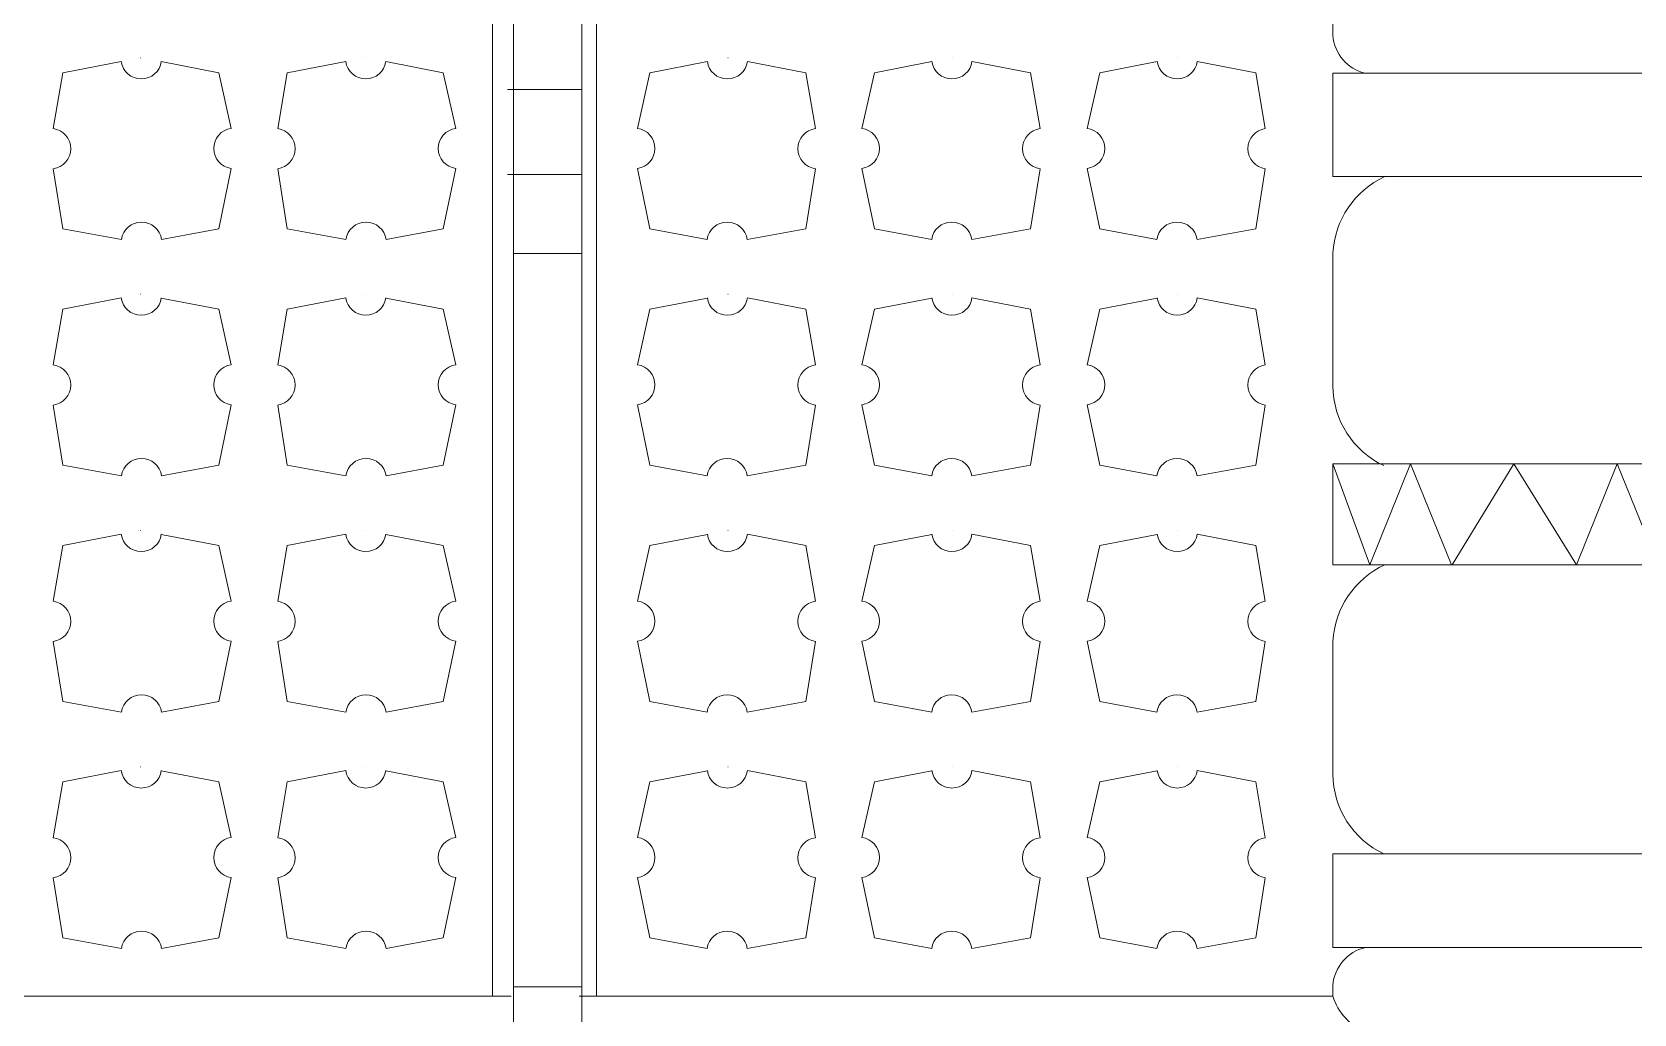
# Model space of a CAD drawing. Header units: millimetres. Extents: x 2399 to 111977, y 1313 to 59551.
# Drawn here: x 72755 to 74274, y 44681 to 45612 of the extents above; entities that cross this region are included whole.
import ezdxf

# ---------------------------------------------------------------- set-up
doc = ezdxf.new("R2010")
doc.units = ezdxf.units.MM
doc.layers.add('main line', color=7, linetype='Continuous', lineweight=13)

msp = doc.modelspace()

# ---------------------------------------------------------------- linework, layer by layer
at = {"layer": 'main line', "color": 7, "linetype": 'Continuous', "lineweight": 13}
for p, q in [((73988.1833, 45608.6844), (73988.1833, 46308.781)), ((73191.68, 46120.5498), (73191.68, 44698.128)), ((73290.1537, 46121.9762), (73290.1537, 44698.128)), ((73211.514, 45703.6819), (73211.514, 44321.258)), ((73276.2119, 44321.258), (73276.2119, 45703.6819)), ((72784.1388, 45573.3578), (72775.0972, 45520.3454)), ((72784.1388, 45573.3578), (72839.6142, 45584.0258)), ((72857.9994, 45587.5613), (72858.0783, 45587.5461)), ((72877.5738, 45583.8051), (72932.0177, 45573.3578)), ((72932.0177, 45573.3578), (72943.9028, 45520.5653)), ((72996.9859, 45573.3578), (72987.9442, 45520.3454)), ((72996.9859, 45573.3578), (73052.4612, 45584.0258)), ((73070.8464, 45587.5613), (73070.9253, 45587.5461)), ((73090.4209, 45583.8051), (73144.8648, 45573.3578)), ((73144.8648, 45573.3578), (73156.7498, 45520.5653)), ((73340.8665, 45573.3578), (73328.9814, 45520.5653)), ((73395.3104, 45583.8051), (73340.8665, 45573.3578)), ((73414.8848, 45587.5613), (73414.8059, 45587.5461)), ((73488.7454, 45573.3578), (73433.27, 45584.0258)), ((73488.7454, 45573.3578), (73497.787, 45520.3454)), ((73553.7135, 45573.3578), (73541.8285, 45520.5653)), ((73608.1574, 45583.8051), (73553.7135, 45573.3578)), ((73627.7319, 45587.5613), (73627.653, 45587.5461)), ((73701.5924, 45573.3578), (73646.1171, 45584.0258)), ((73701.5924, 45573.3578), (73710.6341, 45520.3454)), ((73767.2763, 45573.3578), (73755.3913, 45520.5653)), ((73821.7202, 45583.8051), (73767.2763, 45573.3578)), ((73841.2947, 45587.5613), (73841.2158, 45587.5461)), ((73915.1552, 45573.3578), (73859.6799, 45584.0258)), ((73915.1552, 45573.3578), (73924.1969, 45520.3454)), ((73988.1833, 45474.8649), (73988.1833, 45572.78)), ((73988.1833, 45572.78), (74331.6163, 45572.78)), ((73988.1833, 45474.8649), (73988.1833, 45572.78)), ((73205.8391, 45557.2663), (73276.2119, 45557.2663)), ((72775.0972, 45482.3547), (72784.1388, 45425.4789)), ((72943.9028, 45482.5746), (72932.0177, 45425.4789)), ((72987.9442, 45482.3547), (72996.9859, 45425.4789)), ((73156.7498, 45482.5746), (73144.8648, 45425.4789)), ((73328.9814, 45482.5746), (73340.8665, 45425.4789)), ((73497.787, 45482.3547), (73488.7454, 45425.4789)), ((73541.8285, 45482.5746), (73553.7135, 45425.4789)), ((73710.6341, 45482.3547), (73701.5924, 45425.4789)), ((73755.3913, 45482.5746), (73767.2763, 45425.4789)), ((73924.1969, 45482.3547), (73915.1552, 45425.4789)), ((73205.8391, 45476.8501), (73276.2119, 45476.8501)), ((73988.1833, 45474.8649), (74331.6163, 45474.8649)), ((72784.1388, 45425.4789), (72839.8349, 45415.3103)), ((72877.8158, 45415.2863), (72932.0177, 45425.4789)), ((72996.9859, 45425.4789), (73052.682, 45415.3103)), ((73090.6628, 45415.2863), (73144.8648, 45425.4789)), ((73395.0684, 45415.2863), (73340.8665, 45425.4789)), ((73488.7454, 45425.4789), (73433.0493, 45415.3103)), ((73607.9155, 45415.2863), (73553.7135, 45425.4789)), ((73701.5924, 45425.4789), (73645.8963, 45415.3103)), ((73821.4783, 45415.2863), (73767.2763, 45425.4789)), ((73915.1552, 45425.4789), (73859.4591, 45415.3103)), ((73211.514, 45401.8674), (73276.2119, 45401.8674)), ((73988.1833, 45276.5234), (73988.1833, 45402.3183)), ((73988.1833, 45276.5234), (73988.1833, 45402.3183)), ((72857.9994, 45363.5882), (72858.0783, 45363.573)), ((73070.8464, 45363.5882), (73070.9253, 45363.573)), ((73414.8848, 45363.5882), (73414.8059, 45363.573)), ((73627.7319, 45363.5882), (73627.653, 45363.573)), ((73841.2947, 45363.5882), (73841.2158, 45363.573)), ((72784.1388, 45349.3847), (72775.0972, 45296.3722)), ((72784.1388, 45349.3847), (72839.6142, 45360.0527)), ((72877.5738, 45359.832), (72932.0177, 45349.3847)), ((72932.0177, 45349.3847), (72943.9028, 45296.5921)), ((72996.9859, 45349.3847), (72987.9442, 45296.3722)), ((72996.9859, 45349.3847), (73052.4612, 45360.0527)), ((73090.4209, 45359.832), (73144.8648, 45349.3847)), ((73144.8648, 45349.3847), (73156.7498, 45296.5921)), ((73340.8665, 45349.3847), (73328.9814, 45296.5921)), ((73395.3104, 45359.832), (73340.8665, 45349.3847)), ((73488.7454, 45349.3847), (73433.27, 45360.0527)), ((73488.7454, 45349.3847), (73497.787, 45296.3722)), ((73553.7135, 45349.3847), (73541.8285, 45296.5921)), ((73608.1574, 45359.832), (73553.7135, 45349.3847)), ((73701.5924, 45349.3847), (73646.1171, 45360.0527)), ((73701.5924, 45349.3847), (73710.6341, 45296.3722)), ((73767.2763, 45349.3847), (73755.3913, 45296.5921)), ((73821.7202, 45359.832), (73767.2763, 45349.3847)), ((73915.1552, 45349.3847), (73859.6799, 45360.0527)), ((73915.1552, 45349.3847), (73924.1969, 45296.3722)), ((72775.0972, 45258.3815), (72784.1388, 45201.5058)), ((72943.9028, 45258.6014), (72932.0177, 45201.5058)), ((72987.9442, 45258.3815), (72996.9859, 45201.5058)), ((73156.7498, 45258.6014), (73144.8648, 45201.5058)), ((73328.9814, 45258.6014), (73340.8665, 45201.5058)), ((73497.787, 45258.3815), (73488.7454, 45201.5058)), ((73541.8285, 45258.6014), (73553.7135, 45201.5058)), ((73710.6341, 45258.3815), (73701.5924, 45201.5058)), ((73755.3913, 45258.6014), (73767.2763, 45201.5058)), ((73924.1969, 45258.3815), (73915.1552, 45201.5058)), ((72784.1388, 45201.5058), (72839.8349, 45191.3372)), ((72877.8158, 45191.3131), (72932.0177, 45201.5058)), ((72996.9859, 45201.5058), (73052.682, 45191.3372)), ((73090.6628, 45191.3131), (73144.8648, 45201.5058)), ((73395.0684, 45191.3131), (73340.8665, 45201.5058)), ((73488.7454, 45201.5058), (73433.0493, 45191.3372)), ((73607.9155, 45191.3131), (73553.7135, 45201.5058)), ((73701.5924, 45201.5058), (73645.8963, 45191.3372)), ((73821.4783, 45191.3131), (73767.2763, 45201.5058)), ((73915.1552, 45201.5058), (73859.4591, 45191.3372)), ((73988.1833, 45106.9526), (73988.1833, 45202.6349)), ((73988.1833, 45202.6349), (74331.6163, 45202.6349)), ((73988.1833, 45106.9526), (73988.1833, 45202.6349)), ((74023.171, 45106.9526), (73988.1833, 45202.6349)), ((74061.9409, 45202.6349), (74023.171, 45106.9526)), ((74100.7109, 45106.9526), (74061.9409, 45202.6349)), ((74101.2877, 45106.9526), (74159.8998, 45202.6349)), ((74159.8998, 45202.6349), (74219.0888, 45106.9526)), ((74219.0888, 45106.9526), (74257.8587, 45202.6349)), ((74257.8587, 45202.6349), (74296.6287, 45106.9526)), ((72784.1388, 45125.4116), (72839.6142, 45136.0795)), ((72857.9994, 45139.615), (72858.0783, 45139.5999)), ((72877.5738, 45135.8589), (72932.0177, 45125.4116)), ((72996.9859, 45125.4116), (73052.4612, 45136.0795)), ((73070.8464, 45139.615), (73070.9253, 45139.5999)), ((73090.4209, 45135.8589), (73144.8648, 45125.4116)), ((73395.3104, 45135.8589), (73340.8665, 45125.4116)), ((73414.8848, 45139.615), (73414.8059, 45139.5999)), ((73488.7454, 45125.4116), (73433.27, 45136.0795)), ((73608.1574, 45135.8589), (73553.7135, 45125.4116)), ((73627.7319, 45139.615), (73627.653, 45139.5999)), ((73701.5924, 45125.4116), (73646.1171, 45136.0795)), ((73821.7202, 45135.8589), (73767.2763, 45125.4116)), ((73841.2947, 45139.615), (73841.2158, 45139.5999)), ((73915.1552, 45125.4116), (73859.6799, 45136.0795)), ((72784.1388, 45125.4116), (72775.0972, 45072.3991)), ((72932.0177, 45125.4116), (72943.9028, 45072.619)), ((72996.9859, 45125.4116), (72987.9442, 45072.3991)), ((73144.8648, 45125.4116), (73156.7498, 45072.619)), ((73340.8665, 45125.4116), (73328.9814, 45072.619)), ((73488.7454, 45125.4116), (73497.787, 45072.3991)), ((73553.7135, 45125.4116), (73541.8285, 45072.619)), ((73701.5924, 45125.4116), (73710.6341, 45072.3991)), ((73767.2763, 45125.4116), (73755.3913, 45072.619)), ((73915.1552, 45125.4116), (73924.1969, 45072.3991)), ((73988.1833, 45106.9526), (74331.6163, 45106.9526)), ((72775.0972, 45034.4084), (72784.1388, 44977.5327)), ((72943.9028, 45034.6283), (72932.0177, 44977.5327)), ((72987.9442, 45034.4084), (72996.9859, 44977.5327)), ((73156.7498, 45034.6283), (73144.8648, 44977.5327)), ((73328.9814, 45034.6283), (73340.8665, 44977.5327)), ((73497.787, 45034.4084), (73488.7454, 44977.5327)), ((73541.8285, 45034.6283), (73553.7135, 44977.5327)), ((73710.6341, 45034.4084), (73701.5924, 44977.5327)), ((73755.3913, 45034.6283), (73767.2763, 44977.5327)), ((73924.1969, 45034.4084), (73915.1552, 44977.5327)), ((73988.1833, 44908.6111), (73988.1833, 45034.406)), ((73988.1833, 44908.6111), (73988.1833, 45034.406)), ((72784.1388, 44977.5327), (72839.8349, 44967.3641)), ((72877.8158, 44967.34), (72932.0177, 44977.5327)), ((72996.9859, 44977.5327), (73052.682, 44967.3641)), ((73090.6628, 44967.34), (73144.8648, 44977.5327)), ((73395.0684, 44967.34), (73340.8665, 44977.5327)), ((73488.7454, 44977.5327), (73433.0493, 44967.3641)), ((73607.9155, 44967.34), (73553.7135, 44977.5327)), ((73701.5924, 44977.5327), (73645.8963, 44967.3641)), ((73821.4783, 44967.34), (73767.2763, 44977.5327)), ((73915.1552, 44977.5327), (73859.4591, 44967.3641)), ((72784.1388, 44901.4385), (72839.6142, 44912.1064)), ((72857.9994, 44915.6419), (72858.0783, 44915.6268)), ((72877.5738, 44911.8857), (72932.0177, 44901.4385)), ((72996.9859, 44901.4385), (73052.4612, 44912.1064)), ((73070.8464, 44915.6419), (73070.9253, 44915.6268)), ((73090.4209, 44911.8857), (73144.8648, 44901.4385)), ((73395.3104, 44911.8857), (73340.8665, 44901.4385)), ((73414.8848, 44915.6419), (73414.8059, 44915.6268)), ((73488.7454, 44901.4385), (73433.27, 44912.1064)), ((73608.1574, 44911.8857), (73553.7135, 44901.4385)), ((73627.7319, 44915.6419), (73627.653, 44915.6268)), ((73701.5924, 44901.4385), (73646.1171, 44912.1064)), ((73821.7202, 44911.8857), (73767.2763, 44901.4385)), ((73841.2947, 44915.6419), (73841.2158, 44915.6268)), ((73915.1552, 44901.4385), (73859.6799, 44912.1064)), ((72784.1388, 44901.4385), (72775.0972, 44848.426)), ((72932.0177, 44901.4385), (72943.9028, 44848.6459)), ((72996.9859, 44901.4385), (72987.9442, 44848.426)), ((73144.8648, 44901.4385), (73156.7498, 44848.6459)), ((73340.8665, 44901.4385), (73328.9814, 44848.6459)), ((73488.7454, 44901.4385), (73497.787, 44848.426)), ((73553.7135, 44901.4385), (73541.8285, 44848.6459)), ((73701.5924, 44901.4385), (73710.6341, 44848.426)), ((73767.2763, 44901.4385), (73755.3913, 44848.6459)), ((73915.1552, 44901.4385), (73924.1969, 44848.426)), ((73988.1833, 44744.3672), (73988.1833, 44833.0405)), ((73988.1833, 44833.0405), (74331.6163, 44833.0405)), ((73988.1833, 44744.3672), (73988.1833, 44833.0405)), ((72775.0972, 44810.4353), (72784.1388, 44753.5595)), ((72943.9028, 44810.6552), (72932.0177, 44753.5595)), ((72987.9442, 44810.4353), (72996.9859, 44753.5595)), ((73156.7498, 44810.6552), (73144.8648, 44753.5595)), ((73328.9814, 44810.6552), (73340.8665, 44753.5595)), ((73497.787, 44810.4353), (73488.7454, 44753.5595)), ((73541.8285, 44810.6552), (73553.7135, 44753.5595)), ((73710.6341, 44810.4353), (73701.5924, 44753.5595)), ((73755.3913, 44810.6552), (73767.2763, 44753.5595)), ((73924.1969, 44810.4353), (73915.1552, 44753.5595)), ((72784.1388, 44753.5595), (72839.8349, 44743.391)), ((72877.8158, 44743.3669), (72932.0177, 44753.5595)), ((72996.9859, 44753.5595), (73052.682, 44743.391)), ((73090.6628, 44743.3669), (73144.8648, 44753.5595)), ((73395.0684, 44743.3669), (73340.8665, 44753.5595)), ((73488.7454, 44753.5595), (73433.0493, 44743.391)), ((73607.9155, 44743.3669), (73553.7135, 44753.5595)), ((73701.5924, 44753.5595), (73645.8963, 44743.391)), ((73821.4783, 44743.3669), (73767.2763, 44753.5595)), ((73915.1552, 44753.5595), (73859.4591, 44743.391)), ((73988.1833, 44744.3672), (74331.6163, 44744.3672)), ((73211.514, 44707.195), (73276.2119, 44707.195)), ((73988.1833, 44698.128), (73988.1833, 44708.4628)), ((72497.5479, 44698.128), (73209.1726, 44698.128)), ((73273.8705, 44698.128), (73988.1833, 44698.128))]:
    msp.add_line(p, q, dxfattribs=at)
for centre, radius, start, end in [((74028.3188, 45611.9862), 40.271, 184.7030503, 256.7953125), ((72858.6095, 45586.5838), 19.1668, 187.6696103, 352.3303897), ((73071.4566, 45586.5838), 19.1668, 187.6696103, 352.3303897), ((73414.2747, 45586.5838), 19.1668, 187.6696103, 352.3303897), ((73627.1217, 45586.5838), 19.1668, 187.6696103, 352.3303897), ((73840.6845, 45586.5838), 19.1668, 187.6696103, 352.3303897), ((72772.5392, 45501.35), 19.1668, 277.6696103, 82.3303897), ((72946.4608, 45501.5699), 19.1668, 97.6696103, 262.3303897), ((72985.3862, 45501.35), 19.1668, 277.6696103, 82.3303897), ((73159.3079, 45501.5699), 19.1668, 97.6696103, 262.3303897), ((73326.4234, 45501.5699), 19.1668, 277.6696103, 82.3303897), ((73500.345, 45501.35), 19.1668, 97.6696103, 262.3303897), ((73539.2705, 45501.5699), 19.1668, 277.6696103, 82.3303897), ((73713.1921, 45501.35), 19.1668, 97.6696103, 262.3303897), ((73752.8333, 45501.5699), 19.1668, 277.6696103, 82.3303897), ((73926.7549, 45501.35), 19.1668, 97.6696103, 262.3303897), ((74073.44, 45397.4543), 85.3953, 114.9741641, 176.7347332), ((72858.8294, 45412.6622), 19.1668, 7.6696103, 172.3303897), ((73071.6765, 45412.6622), 19.1668, 7.6696103, 172.3303897), ((73414.0548, 45412.6622), 19.1668, 7.6696103, 172.3303897), ((73626.9018, 45412.6622), 19.1668, 7.6696103, 172.3303897), ((73840.4646, 45412.6622), 19.1668, 7.6696103, 172.3303897), ((72858.6095, 45362.6107), 19.1668, 187.6696103, 352.3303897), ((73071.4566, 45362.6107), 19.1668, 187.6696103, 352.3303897), ((73414.2747, 45362.6107), 19.1668, 187.6696103, 352.3303897), ((73627.1217, 45362.6107), 19.1668, 187.6696103, 352.3303897), ((73840.6845, 45362.6107), 19.1668, 187.6696103, 352.3303897), ((72772.5392, 45277.3769), 19.1668, 277.6696103, 82.3303897), ((72946.4608, 45277.5968), 19.1668, 97.6696103, 262.3303897), ((72985.3862, 45277.3769), 19.1668, 277.6696103, 82.3303897), ((73159.3079, 45277.5968), 19.1668, 97.6696103, 262.3303897), ((73326.4234, 45277.5968), 19.1668, 277.6696103, 82.3303897), ((73500.345, 45277.3769), 19.1668, 97.6696103, 262.3303897), ((73539.2705, 45277.5968), 19.1668, 277.6696103, 82.3303897), ((73713.1921, 45277.3769), 19.1668, 97.6696103, 262.3303897), ((73752.8333, 45277.5968), 19.1668, 277.6696103, 82.3303897), ((73926.7549, 45277.3769), 19.1668, 97.6696103, 262.3303897), ((74072.6251, 45277.352), 84.4459, 180.5622234, 244.7845931), ((72858.8294, 45188.6891), 19.1668, 7.6696103, 172.3303897), ((73071.6765, 45188.6891), 19.1668, 7.6696103, 172.3303897), ((73414.0548, 45188.6891), 19.1668, 7.6696103, 172.3303897), ((73626.9018, 45188.6891), 19.1668, 7.6696103, 172.3303897), ((73840.4646, 45188.6891), 19.1668, 7.6696103, 172.3303897), ((72858.6095, 45138.6376), 19.1668, 187.6696103, 352.3303897), ((73071.4566, 45138.6376), 19.1668, 187.6696103, 352.3303897), ((73414.2747, 45138.6376), 19.1668, 187.6696103, 352.3303897), ((73627.1217, 45138.6376), 19.1668, 187.6696103, 352.3303897), ((73840.6845, 45138.6376), 19.1668, 187.6696103, 352.3303897), ((74073.44, 45029.542), 85.3953, 114.9741641, 176.7347332), ((72772.5392, 45053.4038), 19.1668, 277.6696103, 82.3303897), ((72946.4608, 45053.6237), 19.1668, 97.6696103, 262.3303897), ((72985.3862, 45053.4038), 19.1668, 277.6696103, 82.3303897), ((73159.3079, 45053.6237), 19.1668, 97.6696103, 262.3303897), ((73326.4234, 45053.6237), 19.1668, 277.6696103, 82.3303897), ((73500.345, 45053.4038), 19.1668, 97.6696103, 262.3303897), ((73539.2705, 45053.6237), 19.1668, 277.6696103, 82.3303897), ((73713.1921, 45053.4038), 19.1668, 97.6696103, 262.3303897), ((73752.8333, 45053.6237), 19.1668, 277.6696103, 82.3303897), ((73926.7549, 45053.4038), 19.1668, 97.6696103, 262.3303897), ((72858.8294, 44964.7159), 19.1668, 7.6696103, 172.3303897), ((73071.6765, 44964.7159), 19.1668, 7.6696103, 172.3303897), ((73414.0548, 44964.7159), 19.1668, 7.6696103, 172.3303897), ((73626.9018, 44964.7159), 19.1668, 7.6696103, 172.3303897), ((73840.4646, 44964.7159), 19.1668, 7.6696103, 172.3303897), ((72858.6095, 44914.6644), 19.1668, 187.6696103, 352.3303897), ((73071.4566, 44914.6644), 19.1668, 187.6696103, 352.3303897), ((73414.2747, 44914.6644), 19.1668, 187.6696103, 352.3303897), ((73627.1217, 44914.6644), 19.1668, 187.6696103, 352.3303897), ((73840.6845, 44914.6644), 19.1668, 187.6696103, 352.3303897), ((74072.6251, 44909.4397), 84.4459, 180.5622234, 244.7845931), ((72772.5392, 44829.4306), 19.1668, 277.6696103, 82.3303897), ((72946.4608, 44829.6505), 19.1668, 97.6696103, 262.3303897), ((72985.3862, 44829.4306), 19.1668, 277.6696103, 82.3303897), ((73159.3079, 44829.6505), 19.1668, 97.6696103, 262.3303897), ((73326.4234, 44829.6505), 19.1668, 277.6696103, 82.3303897), ((73500.345, 44829.4306), 19.1668, 97.6696103, 262.3303897), ((73539.2705, 44829.6505), 19.1668, 277.6696103, 82.3303897), ((73713.1921, 44829.4306), 19.1668, 97.6696103, 262.3303897), ((73752.8333, 44829.6505), 19.1668, 277.6696103, 82.3303897), ((73926.7549, 44829.4306), 19.1668, 97.6696103, 262.3303897), ((72858.8294, 44740.7428), 19.1668, 7.6696103, 172.3303897), ((73071.6765, 44740.7428), 19.1668, 7.6696103, 172.3303897), ((73414.0548, 44740.7428), 19.1668, 7.6696103, 172.3303897), ((73626.9018, 44740.7428), 19.1668, 7.6696103, 172.3303897), ((73840.4646, 44740.7428), 19.1668, 7.6696103, 172.3303897), ((74028.3188, 44705.1609), 40.271, 103.2046875, 175.2969497), ((74043.3541, 44716.3727), 58.1093, 198.2987864, 245.39452)]:
    msp.add_arc(centre, radius, start, end, dxfattribs=at)

doc.saveas('drawing.dxf')
